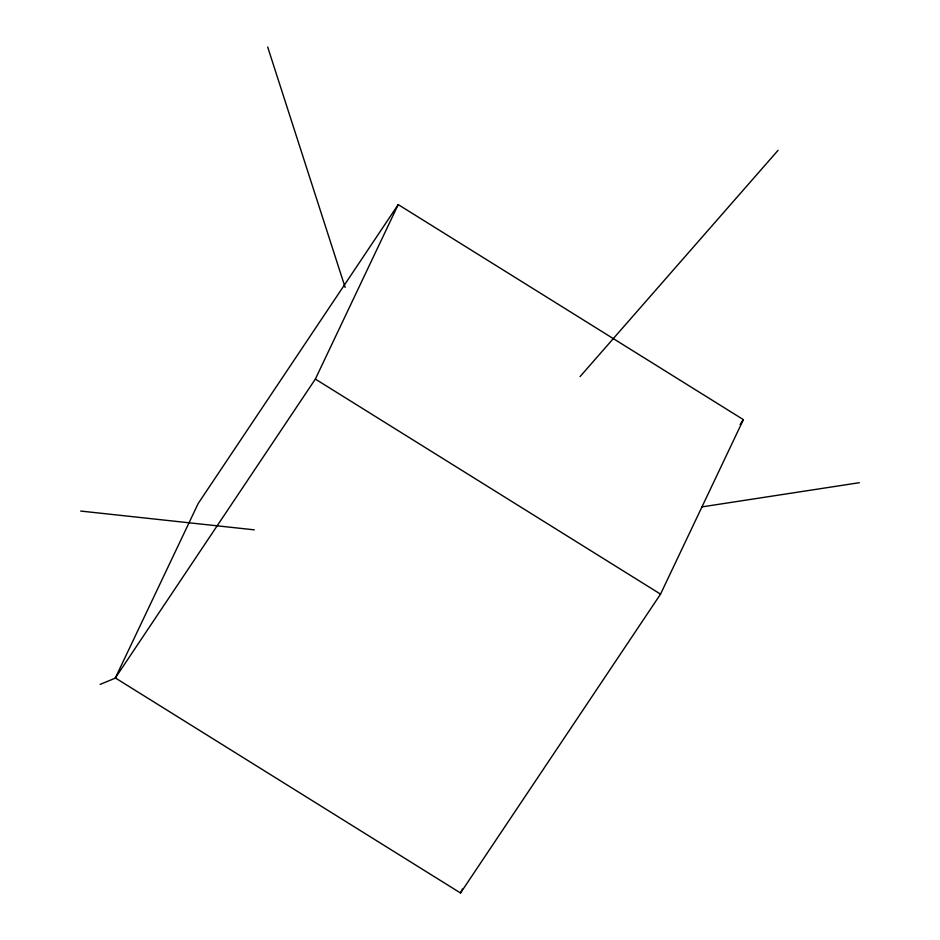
<?xml version="1.0" encoding="UTF-8"?>
<svg xmlns="http://www.w3.org/2000/svg" width="940" height="940" viewBox="0 0 940 940"><rect width="100%" height="100%" fill="white"/><g stroke="black" fill="none" stroke-linecap="round" stroke-linejoin="round"><path stroke-width="1.41" d="M115.35 677.952L198.211 503.452L398.207 204.591L743.387 419.639L660.538 594.139L460.53 893L115.35 677.952L315.358 379.079L398.207 204.591M460.53 893L462.41 889.029M740.121 424.516L743.387 419.639M580.051 376.611L778.062 150.329M100.122 684.391L116.384 677.693M701.534 506.954L859.325 482.702M80.675 511.055L254.293 529.843M315.358 379.079L660.538 594.139M267.677 47L345.145 287.417"/></g></svg>
